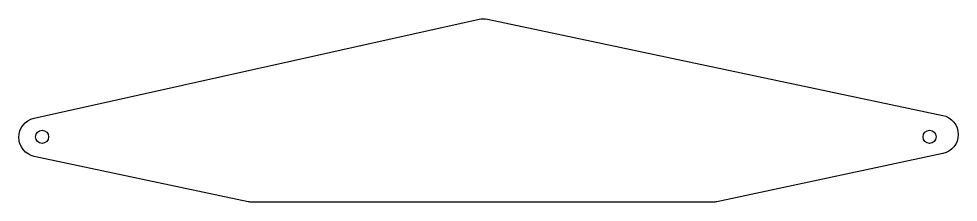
# Model space of a CAD drawing. Header units: millimetres. Extents: x -283 to -138, y 66 to 94.
import ezdxf

# ---------------------------------------------------------------- set-up
doc = ezdxf.new("R2010")
doc.units = ezdxf.units.MM
doc.header["$MEASUREMENT"] = 0

msp = doc.modelspace()

# ---------------------------------------------------------------- linework, layer by layer
msp.add_lwpolyline([(-246.62, 65.53, -0.052097), (-247.24, 65.6), (-280.16, 72.55, -0.806664), (-280.19, 78.42), (-211.72, 93.6, -0.106834), (-210.45, 93.61), (-140.41, 78.86, -0.810507), (-140.4, 72.99), (-175.16, 65.6, -0.052457), (-175.78, 65.53)], format="xyb", close=True)
for centre in [(-278.96, 75.56), (-142.43, 75.56)]:
    msp.add_circle(centre, 1)

doc.saveas('drawing.dxf')
